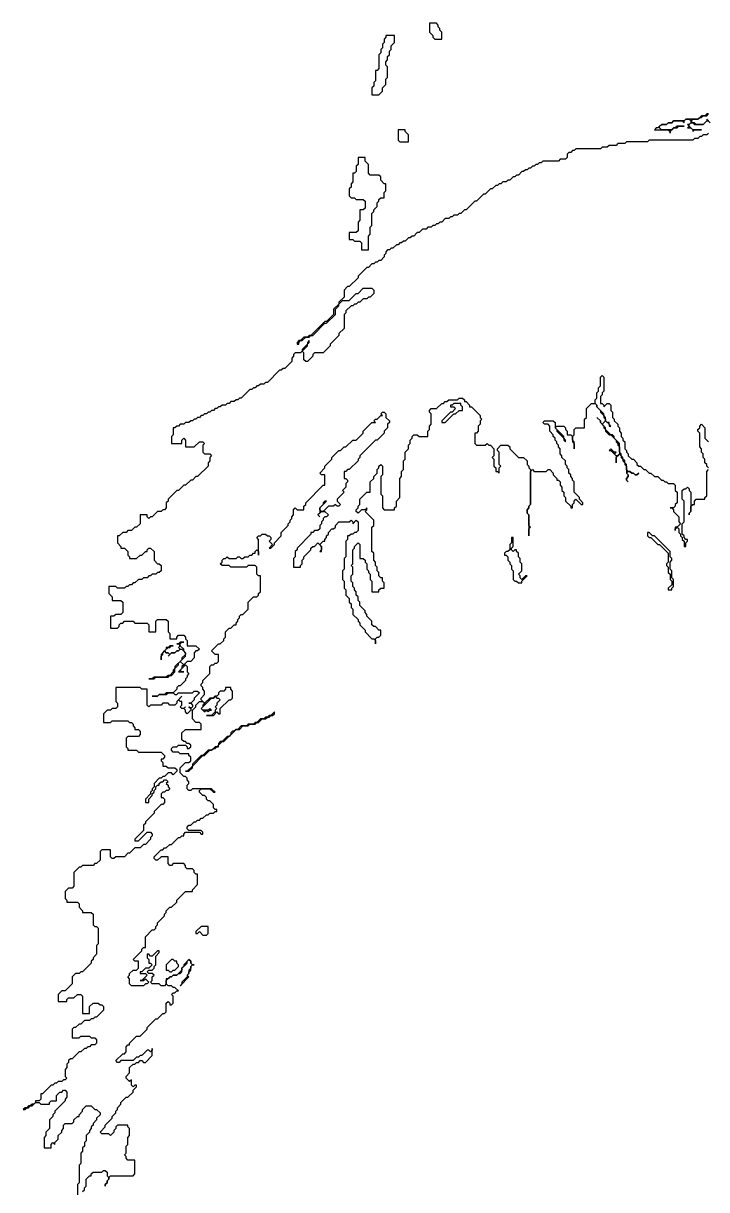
# Model space of a CAD drawing. Header units: metres. Extents: x 0 to 1000, y 0 to 1405.
# Drawn here: x 303.7 to 401.7, y 1111.2 to 1278.5 of the extents above; entities that cross this region are included whole.
import ezdxf

# ---------------------------------------------------------------- set-up
doc = ezdxf.new("R2010")
doc.units = ezdxf.units.M

msp = doc.modelspace()

# ---------------------------------------------------------------- linework, layer by layer
for points in [[(362, 1278.5), (362, 1277.25), (362.5, 1276.75), (362.5, 1276.5), (362.75, 1276.25), (363.75, 1276.25), (363.75, 1277.25), (363.5, 1277.5), (363.5, 1277.75), (363.25, 1278), (363.25, 1278.25), (363, 1278.5)], [(355.75, 1276.75), (355.75, 1276.5), (355.5, 1276.25), (355.5, 1275.75), (355.25, 1275.5), (355.25, 1275), (355, 1274.75), (355, 1274.25), (354.75, 1274), (354.75, 1272), (354.5, 1271.75), (354.25, 1271.75), (354.25, 1270.25), (354, 1270), (354, 1269.5), (353.75, 1269.25), (353.75, 1268.25), (354.75, 1268.25), (355.25, 1268.75), (355.25, 1269.25), (355.75, 1269.75), (355.75, 1270.5), (356, 1270.75), (356, 1272.25), (355.75, 1272.5), (355.75, 1273), (356, 1273.25), (356, 1273.75), (356.25, 1274), (356.25, 1274.5), (356.5, 1274.75), (356.5, 1275.25), (357, 1275.75), (357, 1276.75)], [(357.5, 1263.25), (357.5, 1261.75), (357.75, 1261.5), (359, 1261.5), (359, 1262.5), (358.5, 1263), (358.5, 1263.25)], [(351.75, 1259.25), (351.75, 1258.25), (351.5, 1258), (351.5, 1257.25), (351.25, 1257), (351, 1257), (351, 1255.75), (350.75, 1255.5), (350.75, 1255), (350.5, 1254.75), (350.5, 1253.75), (350.75, 1253.5), (351.25, 1253.5), (351.5, 1253.25), (352.5, 1253.25), (352.75, 1253), (352.75, 1252), (352.5, 1251.75), (352, 1251.75), (352, 1250.25), (351.75, 1250), (351.75, 1248.75), (351.5, 1248.5), (350.5, 1248.5), (350.5, 1247.5), (351, 1247.5), (351.25, 1247.25), (352, 1247.25), (352.25, 1247), (352.25, 1246), (353.25, 1246), (353.25, 1248), (353.5, 1248.25), (353.5, 1249.25), (353.75, 1249.5), (353.75, 1251.25), (354, 1251.5), (354, 1251.75), (354.5, 1252.25), (354.5, 1252.75), (354.75, 1253), (354.75, 1253.25), (355, 1253.5), (355.5, 1253.5), (355.5, 1254.25), (355.75, 1254.5), (355.75, 1255.5), (355.5, 1255.5), (355, 1256), (355, 1256.5), (354.75, 1256.75), (353.5, 1256.75), (353.25, 1257), (353.25, 1258.25), (352.75, 1258.75), (352.75, 1259.25)], [(365.5, 1224), (365.25, 1223.75), (365, 1223.75), (365, 1223.5), (365.5, 1223.5), (365.75, 1223.25), (365.25, 1222.75), (365, 1222.75), (363.75, 1221.5), (363.75, 1221.25), (364.25, 1221.25), (365.5, 1222.5), (365.75, 1222.5), (366.25, 1223), (366.75, 1223), (366.75, 1223.5), (366.5, 1223.75), (366.5, 1224)], [(373.75, 1204.75), (373.75, 1204), (373.5, 1203.75), (373.5, 1203), (373.25, 1202.75), (373, 1202.75), (372.75, 1202.5), (372.75, 1202.25), (373, 1202.25), (373.25, 1202), (373.25, 1201.5), (373.5, 1201.25), (373.5, 1201), (373.75, 1200.75), (373.75, 1200.25), (374, 1200), (374, 1198.75), (374.25, 1198.5), (374.5, 1198.5), (374.75, 1198.25), (375.25, 1198.25), (375.25, 1198.5), (376, 1199.25), (375.75, 1199.25), (375.25, 1198.75), (375, 1199), (375, 1199.25), (374.75, 1199.5), (375.25, 1200), (375.25, 1201), (375, 1201.25), (375, 1201.75), (374.75, 1202), (374.75, 1202.5), (374.5, 1202.75), (374.5, 1203), (374.25, 1203), (374, 1202.75), (373.75, 1203), (373.75, 1203.25), (374, 1203.5), (374, 1204.75)], [(393.25, 1205.5), (393.25, 1205), (393.5, 1204.75), (393.75, 1204.75), (394.75, 1203.75), (395, 1203.75), (396.25, 1202.5), (396.25, 1201.25), (396, 1201), (396, 1200.75), (396.25, 1200.5), (396.25, 1199.75), (396.5, 1199.5), (396.5, 1198.75), (396.75, 1198.5), (396.75, 1198), (396.25, 1197.5), (396.25, 1197.25), (396.75, 1197.25), (396.75, 1197.5), (397, 1197.75), (397, 1198.75), (396.75, 1199), (396.75, 1200), (396.5, 1200.25), (396.5, 1201.25), (396.75, 1201.5), (396.75, 1201.75), (396.5, 1202), (396.5, 1202.75), (394.25, 1205), (394, 1205), (393.5, 1205.5)], [(339.75, 1179.75), (339.25, 1179.25), (339, 1179.25), (338.75, 1179), (338.5, 1179), (338.25, 1178.75), (337.75, 1178.75), (337.25, 1178.25), (337, 1178.25), (336.75, 1178), (336, 1178), (335.75, 1177.75), (335, 1177.75), (334.5, 1177.25), (334.25, 1177.25), (334, 1177), (333.75, 1177), (333.5, 1176.75), (333.5, 1176.5), (333.25, 1176.25), (333, 1176.25), (332.25, 1175.5), (332, 1175.5), (331.75, 1175.25), (331.75, 1175), (331.5, 1174.75), (331.25, 1174.75), (330.75, 1174.25), (330.25, 1174.25), (329.5, 1173.5), (329.25, 1173.5), (328, 1172.25), (328, 1172), (327.25, 1171.25), (327, 1171.25), (327.5, 1171.25), (328, 1171.75), (328, 1172), (329.5, 1173.5), (329.75, 1173.5), (330.5, 1174.25), (330.75, 1174.25), (331, 1174.5), (331.25, 1174.5), (331.5, 1174.75), (331.75, 1174.75), (331.75, 1175), (332.25, 1175.5), (332.5, 1175.5), (334.25, 1177.25), (334.75, 1177.25), (335.25, 1177.75), (336, 1177.75), (336.25, 1178), (337, 1178), (337.25, 1178.25), (337.5, 1178.25), (338, 1178.75), (338.5, 1178.75), (338.75, 1179), (339, 1179), (339.25, 1179.25), (339.5, 1179.25), (339.75, 1179.5)], [(329.25, 1149), (328.5, 1148.25), (328.5, 1148), (328.75, 1148), (329, 1148.25), (329.5, 1147.75), (330, 1147.75), (330.25, 1148), (330.25, 1149)], [(325, 1144.25), (324.25, 1143.5), (324.25, 1142.75), (324.5, 1142.75), (324.75, 1142.5), (325, 1142.5), (325.25, 1142.75), (325.5, 1142.75), (326, 1143.25), (326, 1143.5), (325.75, 1143.75), (325.75, 1144), (325.5, 1144), (325.25, 1144.25)]]:
    msp.add_lwpolyline(points, close=True)
for points in [[(402, 1265.5), (401.75, 1265.5), (401.5, 1265.25), (401, 1265.25), (400.5, 1264.75), (398.75, 1264.75), (398.5, 1264.5), (397, 1264.5), (396.75, 1264.25), (396.25, 1264.25), (396, 1264), (395.25, 1264), (394.75, 1263.5), (394.5, 1263.5), (394.25, 1263.25), (396.25, 1263.25), (396.5, 1263), (396.5, 1262.75), (396.5, 1263), (397, 1263.5), (397.5, 1263.5), (397.75, 1263.75), (398.5, 1263.75), (397.5, 1263.75), (397.25, 1263.5), (397, 1263.5), (396.75, 1263.25), (395.25, 1263.25), (395, 1263.5), (395, 1263.75), (395.25, 1264), (396, 1264), (396.25, 1264.25), (396.75, 1264.25), (397, 1264.5), (398.25, 1264.5), (398.5, 1264.25), (398.5, 1264.5), (398.75, 1264.75), (399.25, 1264.75), (399.5, 1264.5), (399.5, 1264.25), (399.25, 1264), (399, 1264), (399.25, 1263.75), (399, 1263.5), (399.5, 1263.5), (399.75, 1263.25), (399.75, 1263), (400, 1263.25), (401, 1263.25), (399.75, 1263.25), (399.25, 1263.75), (399.25, 1264), (399.5, 1264.25), (399.75, 1264.25), (400, 1264), (401.25, 1264), (401.75, 1264.5), (402, 1264.5)], [(402.25, 1264.25), (401.75, 1264.75), (401.75, 1264.5), (401.25, 1264), (400.25, 1264), (400, 1264.25), (399.75, 1264.25), (399.5, 1264.5), (399.75, 1264.75), (400.5, 1264.75), (400.75, 1265), (401, 1265), (401.25, 1265.25), (401.75, 1265.25), (402, 1265.5)], [(402, 1262.75), (401.75, 1262.5), (401.25, 1262.5), (401, 1262.25), (400.75, 1262.25), (400.5, 1262), (400, 1262), (399.75, 1261.75), (393.5, 1261.75), (393.25, 1261.5), (390.25, 1261.5), (390, 1261.25), (389, 1261.25), (388.75, 1261), (387.75, 1261), (387.5, 1260.75), (386.75, 1260.75), (386.5, 1260.5), (383, 1260.5), (382.75, 1260.25), (382.5, 1260.25), (382.25, 1260), (382, 1260), (381.75, 1259.75), (381.75, 1259.25), (381.5, 1259), (380.75, 1259), (380.5, 1258.75), (378.25, 1258.75), (378, 1258.5), (377.75, 1258.5), (377.5, 1258.25), (377.25, 1258.25), (377, 1258), (376.75, 1258), (376.5, 1257.75), (376.25, 1257.75), (376, 1257.5), (375.75, 1257.5), (375.5, 1257.25), (375.25, 1257.25), (374.75, 1256.75), (374.5, 1256.75), (374.25, 1256.5), (374, 1256.5), (373.5, 1256), (373.25, 1256), (373, 1255.75), (372.5, 1255.75), (372.25, 1255.5), (372, 1255.5), (371.75, 1255.25), (371.5, 1255.25), (371, 1254.75), (370.75, 1254.75), (370, 1254), (369.75, 1254), (368.75, 1253), (368.5, 1253), (367.25, 1251.75), (367, 1251.75), (366.5, 1251.25), (366.25, 1251.25), (366, 1251), (365.5, 1251), (365.25, 1250.75), (365, 1250.75), (364.75, 1250.5), (364.25, 1250.5), (363.75, 1250), (363.5, 1250), (363.25, 1249.75), (363, 1249.75), (362.75, 1249.5), (362.5, 1249.5), (362.25, 1249.25), (361.75, 1249.25), (361.5, 1249), (361, 1249), (360.5, 1248.5), (360.25, 1248.5), (359.75, 1248), (359.5, 1248), (359.25, 1247.75), (359, 1247.75), (358.5, 1247.25), (358.25, 1247.25), (358, 1247), (357.75, 1247), (357.5, 1246.75), (357.25, 1246.75), (356.75, 1246.25), (356.5, 1246.25), (356.25, 1246), (356, 1246), (355.75, 1245.75), (355.75, 1245.5), (355.5, 1245.25), (355.5, 1245), (355, 1244.5), (354.75, 1244.5), (354.5, 1244.25), (354.25, 1244.25), (354, 1244), (353.75, 1244), (353.25, 1243.5), (353, 1243.5), (351.75, 1242.25), (351.75, 1242), (350.5, 1240.75), (350.25, 1240.75), (349.75, 1240.25), (349.75, 1239.25), (349, 1238.5), (349, 1238.25), (348.25, 1237.5), (348.25, 1236.75), (347.25, 1235.75), (347, 1235.75), (345, 1233.75), (344.75, 1233.75), (344.5, 1233.5), (344, 1233.5), (343.5, 1233), (343.25, 1233), (343, 1232.75), (343, 1232.5), (343.25, 1232.5), (343.25, 1232.75), (343.5, 1233), (343.75, 1233), (344.25, 1233.5), (344.75, 1233.5), (345, 1233.75), (345.25, 1233.75), (347, 1235.5), (347.25, 1235.5), (348.5, 1236.75), (348.5, 1237.5), (349, 1238), (349, 1238.25), (349.5, 1238.75), (350.5, 1238.75), (351.5, 1239.75), (351.75, 1239.75), (352.5, 1240.5), (353.75, 1240.5), (354, 1240.25), (354, 1239.75), (353.5, 1239.25), (353.25, 1239.25), (353, 1239), (352.5, 1239), (352, 1238.5), (351.75, 1238.5), (351.5, 1238.25), (351.25, 1238.25), (351, 1238), (350.75, 1238), (350, 1237.25), (350, 1237), (349.75, 1236.75), (349.75, 1234.75), (349, 1234), (349, 1233.75), (347.75, 1232.5), (347.75, 1232.25), (346.75, 1231.25), (345.5, 1231.25), (345.25, 1231), (345.25, 1230.75), (344.5, 1230), (344.25, 1230), (344, 1230.25), (344, 1231.25), (343.75, 1231.5), (344.5, 1232.25), (344.5, 1232.5), (344.75, 1232.75), (344.75, 1233), (344.5, 1232.75), (344.5, 1232.5), (343.75, 1231.75), (343.75, 1231.5), (343.5, 1231.25), (342.75, 1231.25), (342.5, 1231), (342.5, 1230.75), (342.25, 1230.5), (342.25, 1230), (341.25, 1229), (341, 1229), (340.75, 1228.75), (340.5, 1228.75), (338.75, 1227), (338.5, 1227), (338.25, 1226.75), (337.75, 1226.75), (337.5, 1226.5), (337.25, 1226.5), (337, 1226.25), (336.75, 1226.25), (336.5, 1226), (336.25, 1226), (335, 1224.75), (334.75, 1224.75), (334.5, 1224.5), (334.25, 1224.5), (334, 1224.25), (333.5, 1224.25), (333.25, 1224), (333, 1224), (332.75, 1223.75), (332.25, 1223.75), (332, 1223.5), (331.75, 1223.5), (331.5, 1223.25), (331.25, 1223.25), (331, 1223), (330.75, 1223), (330.5, 1222.75), (330.25, 1222.75), (330, 1222.5), (329.75, 1222.5), (329.5, 1222.25), (329.25, 1222.25), (329, 1222), (328.75, 1222), (328.5, 1221.75), (328.25, 1221.75), (328, 1221.5), (327.75, 1221.5), (327.5, 1221.25), (327, 1221.25), (326.75, 1221), (326.25, 1221), (326, 1220.75), (325.75, 1220.75), (325.5, 1220.5), (325.25, 1220.5), (325.25, 1219.5), (325, 1219.25), (325, 1218.25), (326.5, 1218.25), (326.5, 1218.75), (326.75, 1219), (327, 1218.75), (327, 1217.75), (328.25, 1217.75), (329, 1218.5), (329.5, 1218.5), (329.75, 1218.25), (329.5, 1218), (329.5, 1217), (329.75, 1216.75), (330.5, 1216.75), (330.75, 1216.5), (330.5, 1216.25), (330.5, 1215.75), (330.25, 1215.5), (330.25, 1215), (328.75, 1213.5), (328.5, 1213.5), (328, 1213), (327.75, 1213), (327, 1212.25), (326.75, 1212.25), (326, 1211.5), (325.75, 1211.5), (324.5, 1210.25), (324.5, 1210), (324.25, 1209.75), (324.25, 1209), (324, 1208.75), (323.75, 1208.75), (323.5, 1208.5), (323, 1208.5), (322.25, 1207.75), (322, 1207.75), (321.75, 1207.5), (321.5, 1207.75), (321.5, 1208), (320.5, 1208), (320.5, 1206.75), (320, 1206.25), (319.75, 1206.25), (319.25, 1205.75), (318.75, 1205.75), (318.5, 1205.5), (318, 1205.5), (317.5, 1205), (317.25, 1205), (317.25, 1204), (317.75, 1203.5), (317.75, 1203.25), (318.25, 1203.25), (318.75, 1202.75), (318.75, 1202.25), (319, 1202), (319, 1201.75), (320, 1201.75), (320.5, 1202.25), (320.75, 1202.25), (321.25, 1202.75), (321.5, 1202.75), (321.5, 1203), (321.75, 1203.25), (322, 1203.25), (322.5, 1202.75), (322.5, 1201.5), (323, 1201), (323.25, 1201), (323.5, 1200.75), (323.5, 1200), (323.25, 1199.75), (323, 1199.75), (322.75, 1199.5), (322.25, 1199.5), (322, 1199.25), (321.75, 1199.25), (321.5, 1199), (321, 1199), (320.75, 1198.75), (320.25, 1198.75), (319.75, 1198.25), (319.5, 1198.25), (319.25, 1198), (319, 1198), (318.75, 1197.75), (318.5, 1197.75), (318.25, 1197.5), (317.25, 1197.5), (317, 1197.75), (316, 1197.75), (316, 1196.75), (316.5, 1196.25), (316.5, 1195.75), (317.75, 1195.75), (318, 1195.5), (318, 1194), (317.75, 1193.75), (317, 1193.75), (316.75, 1193.5), (316.25, 1193.5), (316.25, 1191.75), (317.25, 1191.75), (317.5, 1192), (317.5, 1192.25), (317.75, 1192.5), (318, 1192.5), (318.25, 1192.75), (319.5, 1192.75), (319.75, 1192.5), (321.5, 1192.5), (321.75, 1192.25), (321.75, 1191.25), (322.75, 1191.25), (322.75, 1192.75), (323, 1193), (324.25, 1193), (324.5, 1192.75), (324.5, 1191.25), (324.75, 1191), (324.75, 1190.25), (325.75, 1190.25), (325.75, 1190.5), (326, 1190.75), (326.75, 1190.75), (327, 1190.5), (327, 1190.25), (327.25, 1190), (327.25, 1189.25), (328.5, 1189.25), (329, 1188.75), (328.75, 1188.5), (328.5, 1188.5), (328.25, 1188.25), (328.25, 1187.5), (327.75, 1187), (327.25, 1187), (326.75, 1186.5), (326.25, 1187), (327, 1187.75), (327, 1188.25), (326.75, 1188.5), (326.75, 1188.75), (326.25, 1189.25), (326.25, 1189.5), (326.5, 1189.75), (326.75, 1189.75), (326.25, 1189.75), (326, 1189.5), (325.75, 1189.5), (326, 1189.5), (326.25, 1189.25), (326, 1189), (326.25, 1188.75), (326, 1188.5), (325.75, 1188.5), (325.5, 1188.25), (325, 1188.25), (324.75, 1188), (324.5, 1188.25), (324.25, 1188.25), (324, 1188.5), (324.5, 1189), (324.75, 1189), (325, 1189.25), (325.25, 1189.25), (324.75, 1189.25), (324.5, 1189), (324.25, 1189), (324.25, 1188.75), (323.5, 1188), (323.5, 1187.25), (323.5, 1187.75), (323.75, 1188), (323.75, 1188.25), (324, 1188.5), (324.25, 1188.25), (324.5, 1188.25), (324.75, 1188), (324.5, 1187.75), (325, 1188.25), (325.5, 1188.25), (325.75, 1188.5), (326, 1188.5), (326.25, 1188.75), (326.5, 1188.75), (327, 1188.25), (327, 1188), (326.5, 1187.5), (326.5, 1187.25), (325.5, 1186.25), (325.5, 1186), (325.25, 1185.75), (325.25, 1185.5), (324.75, 1185), (324.5, 1185), (324.25, 1184.75), (322.5, 1184.75), (322.25, 1184.5), (321.75, 1184.5), (322.5, 1184.5), (322.75, 1184.75), (324.5, 1184.75), (324.75, 1185), (325, 1185), (325.5, 1185.5), (325.5, 1186), (326, 1186.5), (326, 1186.75), (326.25, 1187), (326.75, 1186.5), (326.5, 1186.25), (326.5, 1186), (326, 1185.5), (326.75, 1185.5), (326.5, 1185.5), (326.25, 1185.75), (327, 1186.5), (327.25, 1186.25), (327.25, 1185.5), (327.5, 1185.25), (327.25, 1185), (327.25, 1184.75), (327, 1184.5), (327, 1184.25), (326.25, 1183.5), (326, 1183.5), (325.75, 1183.25), (325.75, 1183), (325.25, 1182.5), (324.25, 1182.5), (324, 1182.25), (323.25, 1182.25), (323, 1182), (322.25, 1182), (323, 1182), (323.25, 1182.25), (324.25, 1182.25), (324.5, 1182.5), (325.25, 1182.5), (325.5, 1182.25), (325.75, 1182.25), (326, 1182.5), (328, 1182.5), (328.25, 1182.75), (328.75, 1182.75), (329, 1182.5), (328.25, 1181.75), (328.25, 1181.5), (327.75, 1181), (327.5, 1181), (327.75, 1181), (328, 1180.75), (328, 1180.5), (327.75, 1180.25), (327.5, 1180.5), (327.75, 1180.25), (327.75, 1180), (327.25, 1179.5), (327, 1179.75), (327, 1180), (326.75, 1180.25), (327, 1180.5), (326.75, 1180.25), (326.5, 1180.25), (326.25, 1180.5), (326.5, 1180.75), (326.5, 1181.25), (326.25, 1181.25), (326, 1181.5), (326.5, 1182), (325.75, 1181.25), (325.75, 1181), (325.5, 1180.75), (324.75, 1180.75), (324.5, 1181), (323.75, 1181), (323.5, 1180.75), (322, 1180.75), (321.75, 1180.5), (321.5, 1180.75), (321.5, 1183), (320.75, 1183), (320.5, 1183.25), (317, 1183.25), (317, 1181.25), (317.25, 1181), (317.25, 1180.5), (317, 1180.25), (316.5, 1180.25), (316.25, 1180), (315.75, 1180), (315.25, 1179.5), (315.25, 1178.25), (316.25, 1178.25), (316.5, 1178.5), (318.75, 1178.5), (319, 1178.25), (319.25, 1178.25), (319.5, 1178), (319.5, 1177.75), (319.75, 1177.5), (319.75, 1177.25), (320.25, 1177.25), (320.5, 1177), (320.5, 1176.5), (320.25, 1176.25), (318.75, 1176.25), (318.5, 1176), (318.5, 1174.75), (318.75, 1174.5), (318.75, 1174.25), (320, 1174.25), (320.25, 1174), (323.5, 1174), (324, 1173.5), (324, 1173.25), (323.75, 1173), (323.5, 1173), (323.5, 1172.75), (323.75, 1172.5), (323.75, 1172), (324.25, 1172), (324.5, 1171.75), (325.5, 1171.75), (325.75, 1171.5), (325.75, 1171.25), (325.25, 1170.75), (325, 1171), (324.5, 1171), (324, 1170.5), (323.75, 1170.5), (323.5, 1170.25), (323.25, 1170.25), (322.5, 1169.5), (322.5, 1169), (322.25, 1168.75), (322.25, 1168.5), (322, 1168.25), (322, 1168), (321.25, 1167.25), (321.25, 1166.75), (321.75, 1166.75), (321.75, 1167.25), (322.25, 1167.75), (322.25, 1168), (322.5, 1168.25), (322.5, 1168.5), (322.75, 1168.75), (322.75, 1169), (323, 1169.25), (323.25, 1169.25), (323.25, 1169.5), (323.5, 1169.75), (323.75, 1169.75), (324, 1170), (324.25, 1170), (324.5, 1169.75), (324.25, 1169.5), (324.5, 1169.25), (324.5, 1169), (324.75, 1168.75), (324.5, 1168.5), (324.25, 1168.5), (324, 1168.25), (323.75, 1168.25), (323.5, 1168), (323.5, 1167.5), (323.75, 1167.5), (324, 1167.25), (324, 1166.75), (323.75, 1166.5), (323.5, 1166.5), (322.5, 1165.5), (322.5, 1165.25), (321.25, 1164), (321.25, 1163.75), (321, 1163.5), (321, 1162.75), (319.75, 1161.5), (319.75, 1161.25), (320.25, 1161.25), (321.5, 1162.5), (322, 1162.5), (322.25, 1162.25), (322.25, 1162), (322, 1161.75), (322, 1161.5), (321.25, 1160.75), (321, 1160.75), (320.5, 1160.25), (319.75, 1160.25), (319, 1159.5), (318.75, 1159.5), (318.25, 1159), (317, 1159), (316.75, 1158.75), (316.5, 1158.75), (316.25, 1159), (316.25, 1160), (315, 1160), (314.75, 1159.75), (314.75, 1158.5), (314.25, 1158), (314, 1158), (313.75, 1157.75), (312.25, 1157.75), (312, 1157.5), (311.75, 1157.5), (311, 1156.75), (311, 1154.75), (310.75, 1154.5), (310.25, 1154.5), (309.75, 1154), (309.75, 1153), (310, 1152.75), (310, 1152.5), (311.5, 1152.5), (311.75, 1152.25), (311.75, 1151.75), (312.25, 1151.25), (312.25, 1151), (313.5, 1151), (313.75, 1150.75), (313.75, 1149.25), (314, 1149), (314.25, 1149), (314.5, 1148.75), (314.5, 1146.5), (314.25, 1146.25), (314.25, 1145), (313.75, 1144.5), (313.75, 1144.25), (313.5, 1144), (313.5, 1143.75), (312.25, 1142.5), (312, 1142.5), (311.75, 1142.25), (311.25, 1142.25), (310.75, 1141.75), (310.75, 1140.75), (309.75, 1139.75), (309.25, 1139.75), (308.75, 1139.25), (308.75, 1138.25), (310, 1138.25), (310, 1138.5), (310.25, 1138.75), (311, 1138.75), (311.5, 1139.25), (312, 1139.25), (312.25, 1139), (312.25, 1136.5), (313.25, 1136.5), (313.25, 1137.5), (313.75, 1138), (314.5, 1138), (314.75, 1137.75), (315, 1137.75), (315.25, 1137.5), (315.25, 1137), (314.25, 1136), (314, 1136), (313.75, 1135.75), (313.5, 1135.75), (313.25, 1135.5), (312.5, 1135.5), (312, 1135), (311.75, 1135), (311.25, 1134.5), (311, 1134.5), (310.75, 1134.25), (310.75, 1133), (311.75, 1133), (312, 1133.25), (313.25, 1133.25), (313.5, 1133), (314, 1133), (314.25, 1132.75), (314.25, 1132.25), (314, 1132), (313.5, 1132), (313.25, 1131.75), (313, 1131.75), (312.75, 1131.5), (312.5, 1131.5), (312, 1131), (311.75, 1131), (310.75, 1130), (310.5, 1130), (310.25, 1129.75), (310.25, 1129.5), (310, 1129.25), (310, 1128.75), (309.75, 1128.5), (309.75, 1127.5), (310, 1127.25), (309.75, 1127), (309.5, 1127), (309.25, 1126.75), (308.75, 1126.75), (308.5, 1126.5), (308.25, 1126.5), (308, 1126.25), (307.75, 1126.25), (306.5, 1125), (306.25, 1125), (306.25, 1124.25), (306, 1124), (305.5, 1124), (305.5, 1123.75), (305.25, 1123.5), (305, 1123.5), (304.75, 1123.25), (304.5, 1123.25), (304.25, 1123), (304, 1123), (303.75, 1122.75), (304, 1122.75), (304.25, 1123), (304.5, 1123), (304.75, 1123.25), (305, 1123.25), (305.5, 1123.75), (306, 1123.75), (306.25, 1123.5), (307.5, 1123.5), (307.5, 1123.75), (307.75, 1124), (308.5, 1124), (308.5, 1124.75), (309, 1125.25), (309.25, 1125.25), (309.5, 1125.5), (309.75, 1125.5), (310, 1125.25), (310, 1124.5), (309.75, 1124.25), (309.75, 1124), (308.25, 1122.5), (308.25, 1122.25), (308, 1122), (308, 1121.75), (307.5, 1121.25), (307.5, 1120), (307, 1119.5), (307, 1119), (306.75, 1118.75), (306.75, 1117.25), (307.75, 1117.25), (307.75, 1117.75), (308, 1118), (308.25, 1117.75), (308.25, 1118), (308.75, 1118.5), (308.75, 1119), (309.25, 1119.5), (309.25, 1119.75), (309.5, 1120), (309.5, 1120.5), (309.75, 1120.75), (310.75, 1120.75), (311, 1121), (311, 1121.25), (311.5, 1121.75), (311.75, 1121.75), (311.75, 1122), (312.25, 1122.5), (312.25, 1122.75), (312.75, 1123.25), (313.5, 1123.25), (314, 1122.75), (314.25, 1122.75), (314.75, 1122.25), (314.75, 1122), (314.25, 1121.5), (314.25, 1121.25), (313.75, 1120.75), (313.75, 1120.5), (313.5, 1120.25), (313.5, 1120), (313.25, 1119.75), (313.25, 1119.5), (312.75, 1119), (312.75, 1118.25), (312.5, 1118), (312.5, 1117.5), (312.25, 1117.25), (312.25, 1116.75), (312, 1116.5), (312, 1115), (311.75, 1114.75), (311.75, 1112.25), (311.5, 1112), (311.5, 1110.5)], [(312.25, 1111), (312.5, 1111.25), (312.5, 1111.5), (312.75, 1111.75), (312.75, 1112.75), (313.25, 1113.25), (313.5, 1113.25), (313.5, 1113.5), (313.75, 1113.75), (315, 1113.75), (315.25, 1114), (315.5, 1114), (315.75, 1113.75), (315.75, 1113.25), (316, 1113), (316, 1112.75), (315.75, 1112.5), (315.75, 1112.25), (315.5, 1112), (315.5, 1111.75), (315.5, 1112), (315.75, 1112.25), (315.75, 1112.5), (316, 1112.75), (316, 1113), (316.25, 1113.25), (319.5, 1113.25), (319.75, 1113.5), (319.75, 1115.5), (318.75, 1115.5), (318.5, 1115.75), (318.5, 1116), (318.25, 1116.25), (318.5, 1116.5), (318.5, 1117.5), (318.75, 1117.75), (318.75, 1118.75), (319, 1119), (319, 1120), (318.75, 1120.25), (318.75, 1120.5), (317.25, 1120.5), (317, 1120.25), (317, 1120), (316.75, 1119.75), (316.75, 1119.5), (316.25, 1119), (316, 1119.25), (315, 1119.25), (314.75, 1119.5), (315.5, 1120.25), (315.5, 1120.5), (316.5, 1121.5), (316.5, 1121.75), (317, 1122.25), (317, 1122.5), (317.25, 1122.75), (317.25, 1123), (317.75, 1123.5), (317.75, 1123.75), (318.5, 1124.5), (318.75, 1124.5), (319.5, 1125.25), (319.5, 1125.5), (320, 1126), (320, 1126.25), (319.75, 1126.25), (319.5, 1126), (319.25, 1126.25), (319.25, 1127), (319, 1126.75), (318.5, 1127.25), (318.5, 1127.5), (319, 1128), (319, 1128.75), (319.5, 1129.25), (319.75, 1129.25), (320, 1129.5), (320.25, 1129.5), (320.5, 1129.75), (320.75, 1129.75), (321, 1129.5), (321.25, 1129.5), (322.25, 1130.5), (322.25, 1131.5), (322.25, 1131.25), (322, 1131), (321.75, 1131.25), (321.5, 1131.25), (320.75, 1130.5), (320.5, 1130.5), (320.25, 1130.25), (320, 1130.25), (319.5, 1129.75), (317.75, 1129.75), (317.5, 1129.5), (317.25, 1129.5), (317, 1129.75), (318, 1130.75), (318.25, 1130.75), (318.5, 1131), (318.5, 1131.75), (318.75, 1132), (319, 1132), (319, 1132.25), (320, 1133.25), (320.5, 1133.25), (321.5, 1134.25), (321.5, 1134.5), (322.75, 1135.75), (323, 1135.75), (323.75, 1136.5), (324, 1136.5), (324.25, 1136.75), (324.25, 1138), (324.5, 1138.25), (324.75, 1138), (324.75, 1137.75), (325, 1137.75), (325.25, 1138), (325.25, 1139), (325, 1139.25), (325.25, 1139.5), (325.5, 1139.5), (325.75, 1139.75), (326, 1139.75), (325.5, 1140.25), (325.25, 1140.25), (325, 1140.5), (324.5, 1140.5), (324.25, 1140.75), (324.25, 1141.25), (324.75, 1141.75), (325, 1141.75), (325.25, 1142), (325.75, 1142), (326, 1142.25), (326.25, 1142.25), (326.5, 1142.5), (326.5, 1143), (327.25, 1143.75), (327.25, 1144), (327.5, 1144.25), (327.75, 1144), (327.75, 1143.75), (328, 1143.5), (327.75, 1143.25), (327.75, 1143), (327.5, 1142.75), (327.5, 1142.25), (327.25, 1142), (327.25, 1141.75), (326.5, 1141), (326.5, 1140.75), (326.25, 1140.5), (327.5, 1141.75), (327.25, 1142), (327.5, 1142.25), (327.5, 1142.5), (327.75, 1142.75), (327.75, 1143.25), (328, 1143.5), (328.25, 1143.5), (328, 1143.5), (327.75, 1143.75), (327.75, 1144), (327.5, 1144.25), (326.75, 1143.5), (326.75, 1143.25), (326.5, 1143), (326.5, 1142.75), (325.75, 1142), (325.25, 1142), (325, 1141.75), (324.75, 1141.75), (324.5, 1141.5), (324.25, 1141.5), (324.25, 1140.75), (324, 1140.5), (323.5, 1140.5), (323.25, 1140.75), (322.25, 1140.75), (322, 1141), (322.25, 1141.25), (322.25, 1141.75), (322.5, 1142), (322.25, 1142.25), (321.75, 1142.25), (321.5, 1142.5), (321.75, 1142.75), (322.25, 1142.75), (322.5, 1143), (322.5, 1143.25), (322.75, 1143.5), (322.75, 1144.75), (323.25, 1145.25), (323.25, 1145.5), (323, 1145.5), (322.25, 1144.75), (322, 1144.75), (321.75, 1145), (321.5, 1145), (321.5, 1144.5), (321.75, 1144.25), (321.75, 1143.75), (322, 1143.75), (322.25, 1143.5), (321.75, 1143), (321.25, 1143), (320.75, 1142.5), (320.5, 1142.5), (320.5, 1142.25), (321.25, 1142.25), (321.5, 1142), (320.75, 1141.25), (320.5, 1141.25), (321, 1141.25), (321.25, 1141.5), (321.75, 1141), (321.5, 1140.75), (321.25, 1140.75), (321, 1140.5), (319.25, 1140.5), (319, 1140.75), (319, 1141.5), (318.75, 1141.75), (319, 1142), (319, 1142.25), (319.5, 1142.75), (320, 1142.75), (320.25, 1143), (320.25, 1144), (319.75, 1144), (319.5, 1144.25), (320.75, 1145.5), (320.75, 1145.75), (321, 1146), (321.25, 1146), (321.25, 1147.5), (322.25, 1148.5), (322.5, 1148.5), (322.75, 1148.75), (322.75, 1149), (323, 1149.25), (323, 1149.5), (324, 1150.5), (324, 1150.75), (324.25, 1151), (324.25, 1151.25), (324.75, 1151.75), (325, 1151.75), (325.75, 1152.5), (325.75, 1152.75), (327, 1154), (328, 1154), (328, 1154.25), (328.75, 1155), (328.75, 1156.5), (328.5, 1156.5), (328.25, 1156.75), (328.25, 1157), (328, 1157.25), (327.25, 1157.25), (327, 1157.5), (327, 1157.75), (326.75, 1158), (325.25, 1158), (325, 1157.75), (324.75, 1157.75), (324.5, 1158), (324.5, 1159), (323.5, 1159), (323, 1158.5), (322.75, 1158.5), (322.5, 1158.75), (322.5, 1159), (323.5, 1160), (323.75, 1160), (324, 1160.25), (324.25, 1160.25), (324.75, 1160.75), (325, 1160.75), (326, 1161.75), (326.25, 1161.75), (326.5, 1162), (326.75, 1162), (326.75, 1162.25), (327, 1162.5), (329, 1162.5), (329.25, 1162.25), (329.5, 1162.25), (329.5, 1162.5), (329.25, 1162.75), (327.5, 1162.75), (327.25, 1163), (327.25, 1163.25), (327.5, 1163.5), (327.75, 1163.5), (328.25, 1164), (328.5, 1164), (328.75, 1164.25), (329, 1164.25), (329.25, 1164.5), (329.5, 1164.5), (330, 1165), (330.25, 1165), (330.5, 1165.25), (331, 1165.25), (331.25, 1165.5), (331.5, 1165.5), (331.5, 1165.75), (331.25, 1165.75), (331, 1166), (331, 1166.5), (330.5, 1167), (330.25, 1167), (330, 1167.25), (330, 1167.5), (329.75, 1167.75), (329.5, 1167.75), (329, 1168.25), (329, 1168.5), (329.25, 1168.75), (330.5, 1168.75), (331, 1168.25), (331.25, 1168.25), (330.75, 1168.75), (328, 1168.75), (327.75, 1168.5), (327.5, 1168.5), (327.25, 1168.75), (327.25, 1169.25), (327.5, 1169.5), (327.5, 1169.75), (327.25, 1170), (327.25, 1170.25), (327, 1170.5), (326.75, 1170.5), (326.25, 1171), (326.25, 1171.75), (327, 1172.5), (327.5, 1172.5), (327.75, 1172.75), (327.75, 1173.25), (327.5, 1173.5), (327.5, 1173.75), (326.25, 1173.75), (326, 1174), (325.25, 1174), (325, 1174.25), (325, 1174.5), (325.25, 1174.75), (325.75, 1174.75), (326, 1175), (327, 1175), (327.25, 1174.75), (327.25, 1174.5), (327.5, 1174.5), (327.75, 1174.75), (327.75, 1175), (327.5, 1175.25), (327.25, 1175.25), (327, 1175.5), (326.75, 1175.5), (326.5, 1175.75), (326.5, 1176.75), (327, 1177.25), (329.25, 1177.25), (329.25, 1178), (329, 1178.25), (328.5, 1178.25), (328, 1178.75), (328, 1180), (328.5, 1180.5), (328.5, 1180.75), (329, 1181.25), (329.5, 1181.25), (329.75, 1181), (329.5, 1180.75), (329.5, 1180.5), (329.25, 1180.25), (329.75, 1179.75), (330, 1180), (330.25, 1179.75), (330.5, 1180), (330.75, 1180), (330.5, 1180.25), (330.25, 1180), (329.5, 1180), (329.25, 1180.25), (330.75, 1181.75), (331, 1181.75), (331.25, 1182), (331.5, 1181.75), (331.75, 1181.75), (332, 1181.5), (331.5, 1181), (331.5, 1180.75), (331.25, 1180.5), (331.5, 1180.25), (331.25, 1180), (331.25, 1179.75), (330.75, 1179.25), (330, 1179.25), (331, 1179.25), (331.5, 1179.75), (331.75, 1179.5), (332, 1179.5), (332, 1180.25), (333.25, 1181.5), (333.5, 1181.5), (333.75, 1181.75), (333.75, 1182.75), (333.5, 1183), (333.5, 1183.25), (332.75, 1183.25), (332.75, 1183), (332.5, 1182.75), (332, 1182.75), (331.75, 1182.5), (331.75, 1182.25), (331.5, 1182), (331.25, 1182), (331, 1181.75), (330.5, 1181.75), (329.75, 1181), (329.25, 1181.5), (329.25, 1181.75), (329.75, 1182.25), (329.75, 1182.75), (329.5, 1183), (329.5, 1183.25), (329.25, 1183.5), (329.25, 1183.75), (329.5, 1184), (329.5, 1184.25), (330.5, 1185.25), (330.5, 1186.25), (330.75, 1186.5), (331, 1186.5), (331.25, 1186.75), (331.5, 1186.75), (331.75, 1187), (331.75, 1188), (331.25, 1188), (330.75, 1188.5), (331.75, 1189.5), (332, 1189.5), (332.5, 1190), (332.5, 1190.25), (332.75, 1190.5), (332.75, 1191.25), (333.25, 1191.75), (333.5, 1191.75), (334, 1192.25), (334.25, 1192.25), (334.25, 1192.5), (334.5, 1192.75), (334.5, 1193), (334.75, 1193.25), (334.75, 1193.5), (335, 1193.75), (335.25, 1193.75), (336, 1194.5), (336, 1195.5), (336.75, 1196.25), (337.25, 1196.25), (337.5, 1196.5), (337.5, 1196.75), (337.75, 1197), (337.75, 1199.25), (337.5, 1199.25), (337.25, 1199.5), (337.25, 1200.5), (337, 1200.75), (336, 1200.75), (335.75, 1200.5), (333.5, 1200.5), (333.25, 1200.75), (332.25, 1200.75), (332, 1201), (332.25, 1201.25), (332.25, 1201.5), (332.5, 1201.75), (332.75, 1201.75), (333, 1202), (333.25, 1201.75), (334.25, 1201.75), (334.5, 1202), (334.75, 1202), (335, 1201.75), (335.25, 1201.75), (335.5, 1202), (336, 1202), (336.25, 1202.25), (336.5, 1202.25), (336.75, 1202.5), (337, 1202.5), (337, 1202.75), (337.25, 1203), (337.5, 1202.75), (337.5, 1202.25), (337.5, 1204.5), (337.25, 1204.75), (337.5, 1205), (337.75, 1205), (338, 1205.25), (338.5, 1205.25), (338.75, 1205), (339, 1205), (339.25, 1204.75), (339.25, 1204.5), (339, 1204.25), (339.5, 1203.75), (339, 1203.25), (339.25, 1203.25), (339.75, 1203.75), (339.75, 1204), (340.75, 1205), (340.75, 1205.5), (341.75, 1206.5), (341.75, 1206.75), (342, 1207), (342, 1207.25), (342.25, 1207.5), (342.25, 1207.75), (342.5, 1208), (342.5, 1208.75), (342.75, 1209), (343, 1208.75), (344, 1208.75), (344, 1209.25), (344.25, 1209.5), (344.25, 1209.75), (346.75, 1212.25), (347, 1212.25), (347, 1213.75), (346.5, 1213.75), (346.25, 1214), (347, 1214.75), (347, 1215), (348, 1216), (348, 1216.25), (349, 1217.25), (349.25, 1217.25), (349.75, 1217.75), (350, 1217.75), (351, 1218.75), (351.5, 1218.75), (352.5, 1219.75), (352.5, 1220), (353.75, 1221.25), (354.25, 1221.25), (354, 1221.5), (354.25, 1221.75), (354.5, 1221.75), (355, 1222.25), (355.25, 1222.25), (355, 1222.5), (355.25, 1222.75), (355.5, 1222.75), (355.75, 1222.5), (355.75, 1222), (356.25, 1221.5), (356.25, 1221.25), (356, 1221), (356, 1220.5), (355.5, 1220), (355.5, 1219.75), (354.5, 1218.75), (354.25, 1218.75), (352, 1216.5), (352, 1216.25), (351.75, 1216), (351.75, 1215.75), (350.5, 1214.5), (350.25, 1214.5), (350, 1214.25), (349.75, 1214.25), (349.75, 1213.25), (350, 1213.25), (350.25, 1213), (350.25, 1212.75), (350, 1212.5), (350, 1212), (349.5, 1211.5), (349.75, 1211.25), (348.75, 1210.25), (348.75, 1210), (349.25, 1209.5), (349, 1209.25), (348.75, 1209.25), (348.5, 1209.5), (348.25, 1209.25), (347.5, 1209.25), (346.75, 1208.5), (346.5, 1208.5), (346.25, 1208.75), (346.25, 1209), (347.25, 1210), (347, 1210), (346.75, 1209.75), (346.75, 1209.5), (346.25, 1209), (346.25, 1208.25), (346, 1208), (346.25, 1207.75), (346, 1208), (346.5, 1208.5), (347, 1208.5), (347.5, 1208), (347.25, 1207.75), (347, 1207.75), (346.75, 1207.5), (346.75, 1207.25), (346.5, 1207), (346.5, 1206.75), (346.25, 1206.5), (346.25, 1206), (346, 1205.75), (345.5, 1205.75), (345.25, 1205.5), (345, 1205.5), (345, 1205.25), (343, 1203.25), (343, 1203), (342.75, 1202.75), (342.75, 1202), (342.5, 1201.75), (342.5, 1200.5), (343.5, 1200.5), (343.5, 1200.75), (343.75, 1201), (343.75, 1201.5), (344, 1201.75), (344, 1202), (345, 1203), (345, 1203.25), (345.25, 1203.5), (345.5, 1203.5), (346, 1204), (346.5, 1203.5), (346.5, 1203), (346.25, 1202.75), (346.5, 1202.75), (346.5, 1203.5), (346.25, 1203.75), (346.75, 1204.25), (347, 1204.25), (347, 1204.5), (347.25, 1204.75), (347.25, 1205), (347.5, 1205.25), (347.5, 1205.5), (348, 1206), (348.25, 1206), (348.5, 1206.25), (348.5, 1206.5), (349, 1207), (350.5, 1207), (350.75, 1207.25), (351, 1207), (351, 1206.75), (351.5, 1207.25), (351.75, 1207), (351.75, 1205.75), (351.5, 1205.5), (351.25, 1205.5), (351, 1205.25), (350.75, 1205.25), (350.5, 1205), (350.25, 1205), (350.25, 1204.5), (350, 1204.25), (350, 1202), (349.75, 1201.75), (349.75, 1200.25), (349.5, 1200), (349.5, 1198.75), (349.75, 1198.5), (349.75, 1197.5), (350, 1197.25), (350, 1196.5), (350.5, 1196), (350.5, 1195.5), (350.75, 1195.25), (350.75, 1194.75), (351, 1194.5), (351, 1193.75), (351.75, 1193), (351.75, 1192.75), (352, 1192.5), (352, 1192.25), (352.75, 1191.5), (352.75, 1191.25), (353.75, 1190.25), (354, 1190.25), (354.25, 1190), (354.25, 1189.5), (354.25, 1190.25), (354.5, 1190.5), (354.75, 1190.5), (355, 1190.75), (355, 1191.5), (354.75, 1191.5), (354.25, 1192), (354, 1192), (353.75, 1192.25), (353.75, 1192.75), (353, 1193.5), (353, 1193.75), (352.75, 1194), (352.75, 1194.25), (352, 1195), (352, 1195.5), (351.75, 1195.75), (351.75, 1196.25), (351.5, 1196.5), (351.5, 1197), (351.25, 1197.25), (351.25, 1197.5), (351, 1197.75), (351, 1198.25), (350.75, 1198.5), (350.75, 1199.25), (351, 1199.5), (351, 1200.5), (350.75, 1200.75), (351, 1201), (351, 1203), (351.25, 1203.25), (351.25, 1203.5), (351.75, 1204), (352, 1203.75), (352, 1201.75), (352.5, 1201.75), (352.75, 1201.5), (352.75, 1201.25), (353, 1201), (353, 1200.25), (353.25, 1200), (353.25, 1199.75), (353.5, 1199.5), (353.5, 1198.75), (353.75, 1198.5), (353.75, 1197), (354.75, 1197), (354.75, 1197.25), (355, 1197.5), (355.5, 1197.5), (355.5, 1198.25), (355.25, 1198.5), (355.25, 1199), (355, 1199), (354.75, 1199.25), (354.75, 1199.75), (354.5, 1200), (354.5, 1200.5), (354.25, 1200.75), (354.25, 1201.25), (354, 1201.5), (354, 1202.5), (353.75, 1202.75), (353.75, 1206.25), (354, 1206.5), (354, 1207.25), (352.75, 1208.5), (353, 1208.75), (353, 1209), (352.75, 1208.75), (352.25, 1208.75), (351.75, 1208.25), (351.5, 1208.5), (351.5, 1208.75), (351.75, 1209), (351.75, 1209.25), (352, 1209.5), (352, 1210.25), (353, 1211.25), (353.5, 1211.25), (353.5, 1212.75), (354, 1213.25), (354, 1213.5), (354.5, 1214), (354.5, 1214.5), (354.75, 1214.75), (354.75, 1215), (355, 1215.25), (355.25, 1215), (355.25, 1213.75), (355, 1213.5), (355, 1211), (355.25, 1210.75), (355.25, 1209), (355.5, 1208.75), (357, 1208.75), (357, 1209), (357.25, 1209.25), (357.25, 1210), (357.75, 1210.5), (357.75, 1213.25), (358, 1213.5), (358, 1214.25), (358.25, 1214.5), (358.25, 1215.75), (358.5, 1216), (358.5, 1217), (359, 1217.5), (359, 1218), (359.25, 1218.25), (359.25, 1218.75), (359.5, 1219), (359.5, 1219.25), (359.75, 1219.5), (360.25, 1219.5), (360.5, 1219.25), (361.75, 1219.25), (361.75, 1220), (362, 1220.25), (362, 1220.75), (362.25, 1221), (362.25, 1222.5), (362, 1222.75), (362, 1223), (362.25, 1223.25), (363, 1223.25), (363.75, 1224), (364, 1224), (364.25, 1224.25), (364.5, 1224.25), (364.75, 1224.5), (366, 1224.5), (366.25, 1224.75), (366.75, 1224.75), (367, 1224.5), (367, 1224.25), (367.25, 1224.25), (367.75, 1223.75), (367.75, 1223.5), (368, 1223.5), (369.25, 1222.25), (369.25, 1222), (369.5, 1221.75), (369.25, 1221.5), (369.25, 1221), (369, 1220.75), (369, 1220), (368.75, 1219.75), (368.5, 1219.75), (368.5, 1218.25), (368.75, 1218), (370, 1218), (370.25, 1218.25), (370.5, 1218), (370.75, 1218), (371.25, 1217.5), (371.25, 1216.5), (371, 1216.25), (371.25, 1216), (371.25, 1215), (371.5, 1214.75), (371.5, 1214.25), (371.75, 1214.25), (372, 1214), (372, 1214.75), (372.25, 1215), (372, 1215.25), (372, 1217), (371.75, 1217.25), (371.75, 1217.5), (372.25, 1218), (373.25, 1218), (373.5, 1217.75), (373.5, 1217.5), (374.75, 1216.25), (375.5, 1216.25), (376, 1215.75), (376, 1215.25), (376.25, 1215), (376.25, 1214.75), (376.5, 1214.5), (376.5, 1209.5), (376.25, 1209.25), (376.25, 1209), (376, 1208.75), (376, 1208.25), (376.25, 1208), (376.25, 1205), (376.25, 1206), (376.5, 1206.25), (376.25, 1206.5), (376.25, 1208), (376, 1208.25), (376, 1208.75), (376.25, 1209), (376.25, 1209.25), (376.5, 1209.5), (376.5, 1214.25), (376.75, 1214.5), (377, 1214.25), (378.75, 1214.25), (379, 1214.5), (379.25, 1214.5), (379.75, 1214), (379.75, 1213.75), (380.25, 1213.25), (380.25, 1213), (380.5, 1213), (380.75, 1212.75), (380.75, 1212.25), (381, 1212), (381, 1211.5), (381.25, 1211.25), (381.25, 1210.75), (381.5, 1210.5), (381.5, 1210), (382.25, 1209.25), (382.25, 1209), (382.5, 1209), (382.5, 1209.5), (382.75, 1209.75), (382.75, 1210), (383, 1210.25), (383.75, 1209.5), (384, 1209.5), (384, 1209.75), (383.5, 1210.25), (383.5, 1210.5), (382.75, 1211.25), (382.75, 1212.75), (382.5, 1213), (382.5, 1213.25), (382.25, 1213.5), (382.25, 1213.75), (382, 1214), (382, 1214.5), (381.75, 1214.75), (381.75, 1215), (381.5, 1215.25), (381.5, 1215.75), (381, 1216.25), (381, 1216.5), (380.75, 1216.75), (380.75, 1217.5), (380.5, 1217.75), (380.5, 1218), (380.25, 1218.25), (380.25, 1218.5), (380, 1218.75), (380, 1219), (379.75, 1219.25), (379.75, 1219.5), (379.25, 1220), (379.25, 1220.75), (379, 1221), (378.5, 1221), (378.25, 1221.25), (378.5, 1221.5), (379.75, 1221.5), (380, 1221.25), (380, 1220.5), (380.25, 1220.25), (380.25, 1220), (381.25, 1219), (381.25, 1218.75), (381.5, 1218.5), (381.5, 1218.75), (381.25, 1219), (381.25, 1219.25), (380, 1220.5), (380.25, 1220.75), (381.25, 1220.75), (381.5, 1220.5), (381.5, 1220.25), (381.75, 1220), (381.75, 1219.5), (382.25, 1219.5), (382.5, 1219.25), (382.5, 1218.5), (382.75, 1218.25), (382.75, 1217.5), (382.75, 1218.5), (382.5, 1218.75), (382.5, 1219.25), (382.75, 1219.5), (382.75, 1220.25), (383, 1220.5), (384.25, 1220.5), (384.25, 1221.75), (384.5, 1222), (384.5, 1223.25), (385.25, 1224), (385.75, 1224), (386, 1223.75), (386, 1223.5), (386.5, 1223), (386.5, 1222.75), (387, 1222.25), (387, 1222), (387.25, 1221.75), (387.25, 1221.5), (386.75, 1221), (386.5, 1221.25), (386.5, 1221.5), (386, 1222), (386.5, 1221.5), (386.5, 1221.25), (387, 1220.75), (387, 1220.5), (387.25, 1220.25), (387.25, 1220), (387.75, 1219.5), (388, 1219.5), (388.75, 1218.75), (388.75, 1218.5), (389, 1218.25), (389, 1218), (389.25, 1217.75), (389.25, 1216.75), (389, 1216.5), (388.75, 1216.5), (388.5, 1216.75), (388.75, 1217), (388.5, 1217), (388, 1217.5), (387.75, 1217.25), (388, 1217.25), (388.75, 1216.5), (388.75, 1215.5), (388.75, 1216.25), (389.25, 1216.75), (389.5, 1216.5), (389.5, 1216.25), (389.75, 1216), (389.75, 1215.75), (390, 1215.5), (390, 1215.25), (390.25, 1215), (390.25, 1214), (390.5, 1213.75), (390.5, 1213.5), (390.25, 1213.25), (390.25, 1213), (390.5, 1212.75), (390.25, 1213), (390.25, 1213.25), (390.5, 1213.5), (390.5, 1213.75), (390.25, 1214), (390.5, 1214.25), (390.75, 1214.25), (391, 1214), (391.25, 1214), (391.5, 1213.75), (391.75, 1213.75), (392, 1214), (391.75, 1213.75), (391.5, 1213.75), (391.25, 1214), (391, 1214), (390.75, 1214.25), (390.5, 1214.25), (390.25, 1214.5), (390.25, 1215.25), (390, 1215.5), (390, 1215.75), (389.75, 1216), (389.75, 1216.25), (389.5, 1216.5), (389.5, 1216.75), (389.25, 1217), (389.25, 1218.25), (388.5, 1219), (388.5, 1219.25), (388.25, 1219.5), (388, 1219.5), (387.25, 1220.25), (387.25, 1220.5), (386.75, 1221), (387.25, 1221.5), (387.75, 1221), (387.75, 1220.75), (388, 1220.75), (387.75, 1221), (387.75, 1221.25), (387.5, 1221.25), (387.25, 1221.5), (387.25, 1222), (387, 1222.25), (387, 1222.5), (386, 1223.5), (386, 1223.75), (385.75, 1224), (385.75, 1224.5), (386, 1224.75), (386, 1225.5), (386.25, 1225.75), (386.25, 1226.25), (386.5, 1226.5), (386.5, 1227.75), (386.75, 1228), (387, 1227.75), (387, 1225.75), (386.75, 1225.5), (386.75, 1225.25), (386.5, 1225), (386.5, 1224), (386.75, 1224), (387, 1223.75), (387, 1223.5), (387.5, 1224), (387.75, 1224), (388, 1223.75), (388, 1223), (388.25, 1222.75), (388.25, 1222), (388.5, 1221.75), (388.5, 1221.5), (389, 1221), (389, 1220.75), (389.25, 1220.5), (389.25, 1220), (389.5, 1219.75), (389.5, 1219.25), (389.75, 1219), (389.75, 1218.75), (390, 1218.5), (390, 1217.5), (390.25, 1217.25), (390.25, 1217), (390.5, 1216.75), (390.5, 1216.5), (391, 1216), (391.25, 1216), (391.75, 1215.5), (391.75, 1215.25), (392, 1215), (392.25, 1215), (392.75, 1214.5), (393, 1214.5), (393.5, 1214), (393.75, 1214), (394.25, 1213.5), (394.75, 1213.5), (395.25, 1213), (395.5, 1213), (395.75, 1212.75), (396, 1212.75), (396.25, 1212.5), (397, 1212.5), (397.25, 1212.25), (397.25, 1211.5), (397.5, 1211.25), (397.5, 1209.75), (397.25, 1209.5), (397.25, 1209.25), (397, 1209), (396.5, 1209), (396.75, 1209), (397, 1208.75), (397, 1208.5), (397.75, 1207.75), (397.75, 1207), (398, 1206.75), (397.5, 1206.25), (397.25, 1206.25), (397.25, 1205.75), (397.25, 1206), (397.5, 1206.25), (397.75, 1206), (397.75, 1205.5), (398, 1205.25), (398, 1205), (398.25, 1204.75), (398.25, 1204.5), (398.5, 1204.25), (398.5, 1203.5), (398.75, 1203.5), (398.75, 1204), (399, 1204.25), (399, 1204.5), (398.75, 1204.5), (398.5, 1204.75), (398.5, 1205), (398.25, 1205.25), (398.25, 1206.75), (398.5, 1207), (398.5, 1210), (398.25, 1210.25), (398.25, 1211.5), (398.5, 1211.75), (398.75, 1211.75), (399, 1212), (399.25, 1211.75), (399.25, 1211.5), (399.5, 1211.25), (399.5, 1208.5), (399.25, 1208.25), (399.25, 1208), (399.25, 1208.25), (399.5, 1208.5), (399.5, 1209.25), (399.75, 1209.5), (400, 1209.5), (400, 1210), (400.25, 1210.25), (401.5, 1210.25), (401.5, 1210.5), (401.75, 1210.75), (401.75, 1214.25), (402, 1214.5)], [(402, 1214.75), (401.75, 1215), (401.75, 1215.25), (401.5, 1215.5), (401.5, 1216), (401.25, 1216.25), (401.25, 1216.75), (401, 1217), (401, 1217.5), (400.75, 1217.75), (400.75, 1219.75), (400.5, 1220), (400.5, 1220.25), (400.75, 1220.5), (400.75, 1220.75), (401, 1221), (401.5, 1220.5), (401.5, 1219), (402, 1218.5)]]:
    msp.add_lwpolyline(points)

doc.saveas('drawing.dxf')
